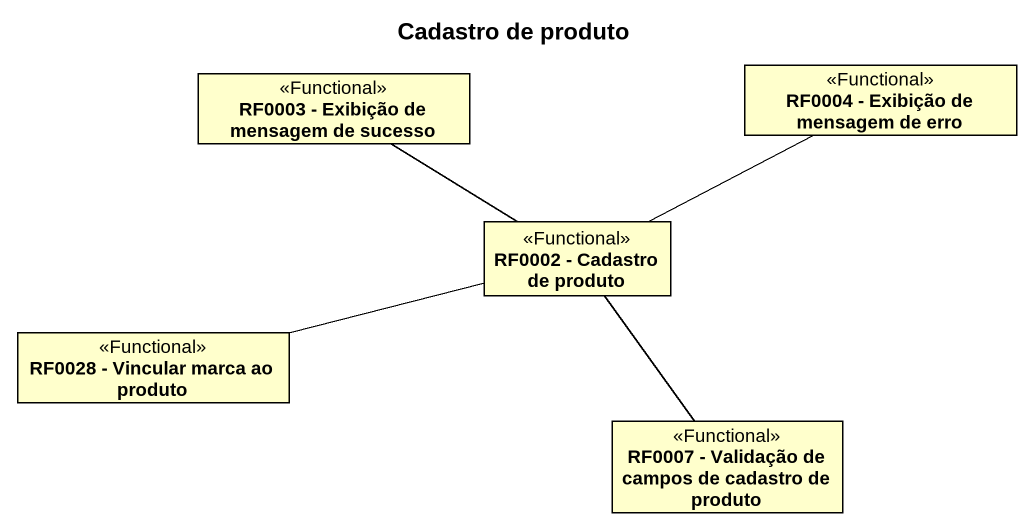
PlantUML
@startuml
title Cadastro de produto
hide circle
hide empty members
class "RF0003 - Exibição de mensagem de sucesso" as RF0003_Exibição_de_mensagem <<Functional>>
class "RF0004 - Exibição de mensagem de erro" as RF0004_Exibição_de_mensagem <<Functional>>
class "RF0002 - Cadastro de produto" as RF0002_Cadastro_de_produto <<Functional>>
class "RF0028 - Vincular marca ao produto" as RF0028_Vincular_marca_ao <<Functional>>
class "RF0007 - Validação de campos de cadastro de produto" as RF0007_Validação_de_campos <<Functional>>
RF0003_Exibição_de_mensagem -- RF0002_Cadastro_de_produto
RF0004_Exibição_de_mensagem -left- RF0002_Cadastro_de_produto
RF0028_Vincular_marca_ao -right- RF0002_Cadastro_de_produto
RF0007_Validação_de_campos -up- RF0002_Cadastro_de_produto
@enduml
